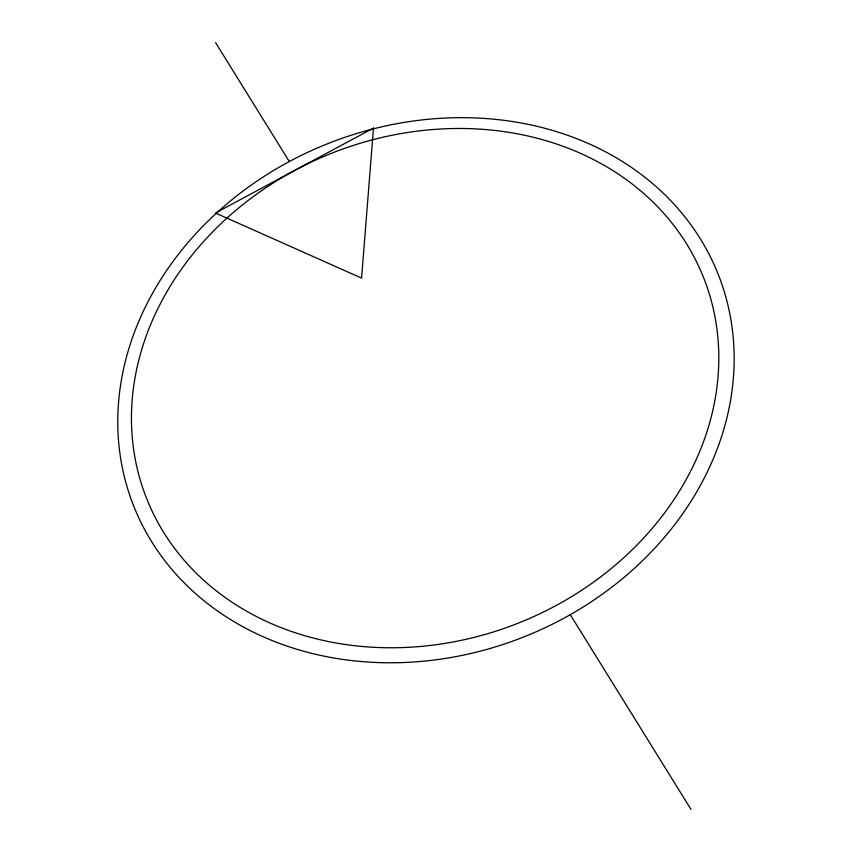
<?xml version="1.0" encoding="UTF-8"?>
<svg xmlns="http://www.w3.org/2000/svg" width="852" height="852" viewBox="0 0 852 852"><rect width="100%" height="100%" fill="white"/><g stroke="black" fill="none" stroke-linecap="round" stroke-linejoin="round"><path stroke-width="1.28" d="M215.567 42.6L289.318 161.55M570.254 614.675L690.993 809.4M373.485 128.088L361.578 278.114L215.46 213.011L373.485 128.088M351.578 660.556A314.367 265.398 -21.6 0 0 722.166 285.143A314.367 265.398 -21.6 0 0 204.139 224.981A314.367 265.398 -21.6 0 0 351.578 660.556M352.973 645.507A299.584 252.81 -21.6 0 0 707.746 289.03A299.584 252.81 -21.6 0 0 214.672 229.827A299.584 252.81 -21.6 0 0 352.973 645.507"/></g></svg>
